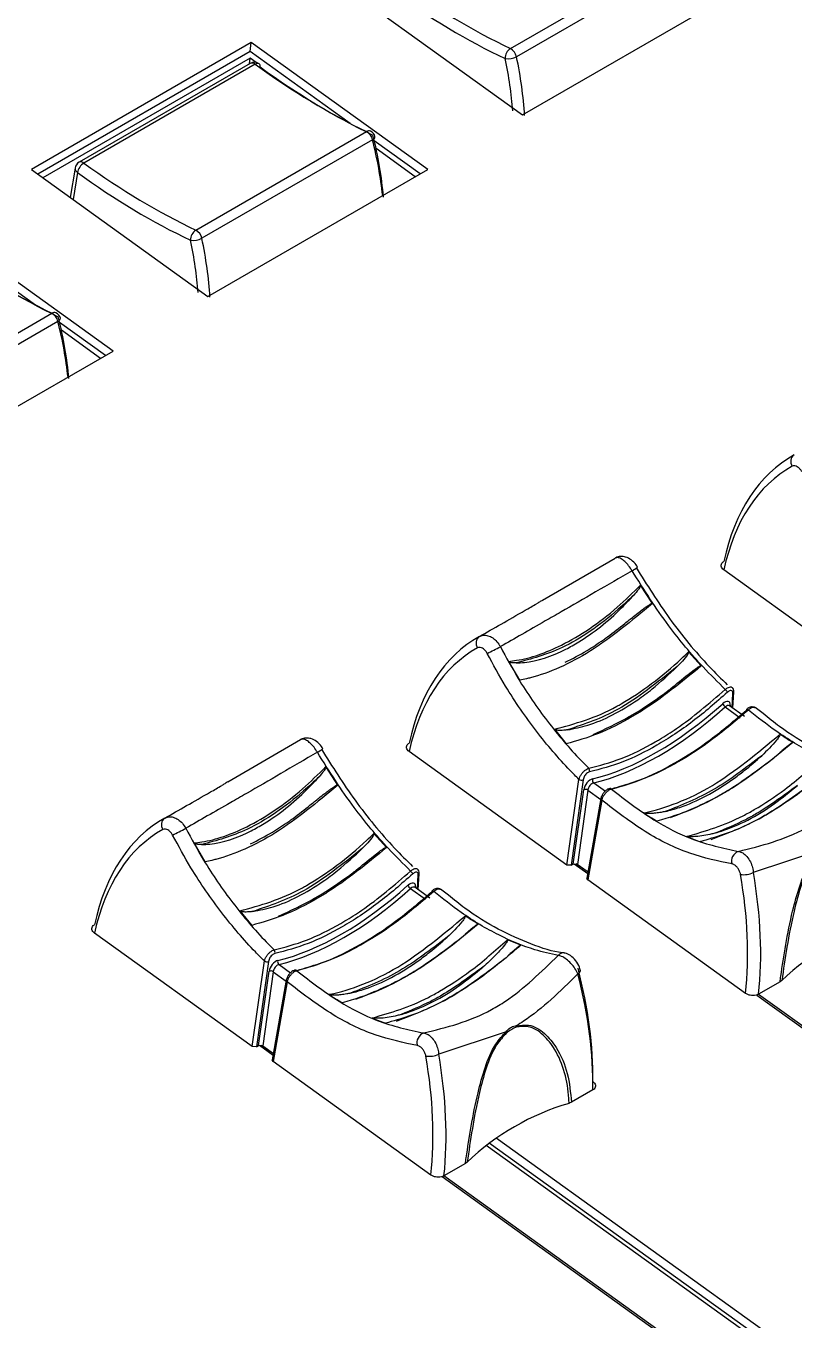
# Model space of a CAD drawing. Header units: inches. Extents: x 1.2 to 43.4, y 1.7 to 28.6.
# Drawn here: x 5.441 to 6.631, y 11.428 to 13.432 of the extents above; entities that cross this region are included whole.
import ezdxf

# ---------------------------------------------------------------- set-up
doc = ezdxf.new("R2010")
doc.units = ezdxf.units.IN
doc.header["$MEASUREMENT"] = 0

msp = doc.modelspace()

# ---------------------------------------------------------------- linework, layer by layer
for p, q in [((6.1915, 13.3973), (6.4557, 13.5499)), ((6.465, 13.5372), (6.2008, 13.3847)), ((5.9368, 13.4913), (6.2101, 13.2947)), ((6.2101, 13.2947), (6.5505, 13.4912)), ((5.79, 13.4066), (5.4497, 13.2101)), ((5.7884, 13.3926), (5.4598, 13.2028)), ((5.7884, 13.3926), (5.79, 13.4066)), ((5.9433, 13.2812), (5.7884, 13.3926)), ((6.0634, 13.21), (5.79, 13.4066)), ((5.7884, 13.3825), (5.4675, 13.1973)), ((5.7887, 13.3743), (5.5235, 13.2213)), ((5.7961, 13.373), (5.531, 13.2199)), ((5.7874, 13.3736), (5.7884, 13.3825)), ((5.7979, 13.3757), (5.7884, 13.3825)), ((5.7044, 13.1161), (5.9686, 13.2687)), ((5.9779, 13.256), (5.7137, 13.1035)), ((6.0517, 13.2033), (5.9805, 13.2544)), ((6.0439, 13.1988), (5.9833, 13.2423)), ((5.4497, 13.2101), (5.723, 13.0135)), ((5.5174, 13.2123), (5.51, 13.1667)), ((5.723, 13.0135), (6.0634, 13.21)), ((5.5209, 13.2054), (5.5142, 13.1637)), ((5.4562, 13), (5.3013, 13.1114)), ((5.5762, 12.9288), (5.3029, 13.1253)), ((5.2173, 12.8349), (5.4815, 12.9875)), ((5.4908, 12.9748), (5.2266, 12.8223)), ((5.5646, 12.9221), (5.4934, 12.9732)), ((5.5568, 12.9176), (5.4962, 12.9611)), ((5.2359, 12.7323), (5.5762, 12.9288)), ((6.2412, 12.543), (6.3537, 12.6084)), ((6.766, 12.4143), (6.5218, 12.59)), ((6.4112, 12.5378), (6.3929, 12.5666)), ((6.1882, 12.4484), (6.2056, 12.4191)), ((6.4867, 12.4413), (6.4672, 12.463)), ((6.5347, 12.3767), (6.5358, 12.3989)), ((6.5359, 12.3758), (6.5371, 12.4009)), ((6.5238, 12.3779), (6.547, 12.3612)), ((6.5304, 12.3797), (6.5303, 12.3798)), ((6.5535, 12.3631), (6.5304, 12.3798)), ((6.5317, 12.3807), (6.5316, 12.3789)), ((6.5826, 12.3675), (6.5704, 12.3771)), ((5.7541, 12.2618), (5.8666, 12.3272)), ((6.2594, 12.3432), (6.2779, 12.3208)), ((6.2789, 12.1331), (6.0347, 12.3088)), ((5.9241, 12.2566), (5.9058, 12.2854)), ((6.2789, 12.1331), (6.2975, 12.2657)), ((6.304, 12.2651), (6.2854, 12.1327)), ((6.2887, 12.1346), (6.3048, 12.2497)), ((6.3113, 12.2491), (6.2951, 12.1341)), ((6.3113, 12.2491), (6.3313, 12.2347)), ((6.3203, 12.2604), (6.3383, 12.2475)), ((6.3315, 12.236), (6.3099, 12.1125)), ((6.3328, 12.2335), (6.3112, 12.11)), ((5.7011, 12.1672), (5.7185, 12.1379)), ((5.9996, 12.1601), (5.9801, 12.1818)), ((6.4644, 12.1774), (6.4851, 12.1692)), ((6.6718, 12.1562), (6.5674, 12.1213)), ((6.2854, 12.1327), (6.2789, 12.1331)), ((6.2854, 12.1327), (6.2887, 12.1346)), ((6.2951, 12.1341), (6.2887, 12.1346)), ((6.2901, 12.1351), (6.3112, 12.1199)), ((6.3115, 12.1218), (6.2931, 12.1351)), ((6.2951, 12.1341), (6.3116, 12.1223)), ((6.0476, 12.0955), (6.0487, 12.1177)), ((6.0488, 12.0946), (6.05, 12.1197)), ((6.3112, 12.11), (6.3099, 12.1125)), ((6.5554, 11.9343), (6.3112, 12.11)), ((6.0367, 12.0967), (6.0599, 12.08)), ((6.0433, 12.0985), (6.0432, 12.0986)), ((6.0664, 12.0819), (6.0433, 12.0986)), ((6.0446, 12.0995), (6.0445, 12.0977)), ((6.0955, 12.0863), (6.0833, 12.0959)), ((5.7723, 12.062), (5.7908, 12.0396)), ((5.7918, 11.8519), (5.5476, 12.0276)), ((6.2074, 12.0089), (6.1869, 12.0173)), ((5.7918, 11.8519), (5.8104, 11.9845)), ((5.8169, 11.9839), (5.7983, 11.8515)), ((5.8015, 11.8534), (5.8177, 11.9685)), ((5.8241, 11.9679), (5.808, 11.8529)), ((5.8241, 11.9679), (5.8442, 11.9535)), ((5.8332, 11.9792), (5.8511, 11.9663)), ((6.2996, 11.9705), (6.2996, 11.9707)), ((5.8444, 11.9548), (5.8227, 11.8313)), ((5.8457, 11.9523), (5.824, 11.8288)), ((6.6087, 11.952), (6.5756, 11.9329)), ((6.6115, 11.9542), (6.6087, 11.952)), ((6.5728, 11.9318), (7.64, 11.1644)), ((7.6422, 11.1657), (6.5753, 11.9328)), ((5.9773, 11.8962), (5.998, 11.888)), ((6.1847, 11.875), (6.0803, 11.8401)), ((5.7983, 11.8515), (5.7918, 11.8519)), ((5.7983, 11.8515), (5.8015, 11.8534)), ((5.808, 11.8529), (5.8015, 11.8534)), ((5.803, 11.8539), (5.8241, 11.8387)), ((5.8244, 11.8406), (5.8059, 11.8538)), ((5.808, 11.8529), (5.8245, 11.8411)), ((5.824, 11.8288), (5.8227, 11.8313)), ((6.0683, 11.6531), (5.824, 11.8288)), ((6.3189, 11.7848), (6.2858, 11.7657)), ((6.2858, 11.7657), (6.2822, 11.7641)), ((7.2451, 10.9364), (6.1692, 11.7101)), ((7.228, 10.9265), (6.1538, 11.6989)), ((7.2335, 10.9297), (6.1587, 11.7026)), ((6.1216, 11.6708), (6.0885, 11.6517)), ((6.1244, 11.673), (6.1216, 11.6708)), ((6.0856, 11.6506), (7.1529, 10.8832)), ((7.1551, 10.8845), (6.0882, 11.6516))]:
    msp.add_line(p, q)
at = {"flags": 128}
for points in [[(5.9779, 13.256), (5.9795, 13.2571), (5.9807, 13.2582), (5.9814, 13.2593), (5.9817, 13.2604), (5.9817, 13.261)], [(5.4908, 12.9748), (5.4924, 12.9759), (5.4936, 12.977), (5.4943, 12.9781), (5.4946, 12.9792), (5.4945, 12.9798)], [(6.557, 12.374), (6.5571, 12.3741), (6.5575, 12.3742), (6.5579, 12.3741), (6.5585, 12.3739), (6.5591, 12.3736), (6.5597, 12.3731)], [(6.0699, 12.0928), (6.07, 12.0929), (6.0703, 12.093), (6.0708, 12.0929), (6.0713, 12.0927), (6.072, 12.0924), (6.0726, 12.0919)], [(6.2955, 11.9644), (6.2973, 11.9657), (6.2986, 11.967), (6.2994, 11.9683), (6.2997, 11.9696), (6.2996, 11.9705)]]:
    msp.add_lwpolyline(points, dxfattribs=at)
for centre, radius, start, end in [((6.2016, 13.3821), 0.0183, 123.5763, 181.2935), ((6.1819, 13.3805), 0.0193, 12.475, 60.301), ((5.795, 13.3634), 0.0127, 54.1186, 119.9973), ((5.7913, 13.3678), 0.00709, 47.3605, 111.9916), ((5.7998, 13.3686), 0.00566, 61.9449, 129.8686), ((5.799, 13.3699), 0.00505, 347.6435, 48.0312), ((6.1874, 13.4104), 0.029, 262.025, 297.586), ((5.9724, 13.2631), 0.0067, 67.7981, 124.0708), ((5.959, 13.2519), 0.0193, 12.475, 60.301), ((5.9694, 13.2579), 0.0127, 14.1861, 64.0927), ((5.5299, 13.2103), 0.0127, 119.9973, 170.7801), ((5.5249, 13.2118), 0.00754, 176.0561, 238.4483), ((5.5427, 13.2011), 0.0221, 121.8273, 168.8222), ((5.5262, 13.2147), 0.00709, 47.3605, 111.9916), ((5.7145, 13.1009), 0.0183, 123.5773, 181.2925), ((5.6948, 13.0993), 0.0193, 12.475, 60.301), ((5.7003, 13.1292), 0.029, 262.025, 297.586), ((5.4853, 12.9819), 0.0067, 67.7935, 124.0754), ((5.4719, 12.9706), 0.0193, 12.475, 60.301), ((5.4823, 12.9767), 0.0127, 14.1861, 64.0927), ((6.6385, 12.7578), 0.0131, 127.1654, 213.8875), ((6.36, 12.6268), 0.0428, 297.3183, 310.9876), ((6.1513, 12.4766), 0.0131, 127.1654, 213.8875), ((5.5569, 13.6452), 1.3272, 296.8105, 297.8), ((6.5174, 12.3966), 0.0106, 21.5835, 51.6566), ((6.5345, 12.4012), 0.00263, 298.5232, 353.125), ((6.5297, 12.3864), 0.0103, 199.6565, 235.2376), ((6.5332, 12.3781), 0.00301, 120.4897, 150.5666), ((6.5578, 12.3734), 0.00101, 142.1057, 203.2652), ((5.8728, 12.3456), 0.0428, 297.3177, 310.9882), ((6.3013, 12.2713), 0.00675, 236.3124, 293.6447), ((6.3083, 12.2791), 0.00575, 341.6445, 41.8169), ((6.3239, 12.2648), 0.0057, 162.5357, 231.182), ((6.3075, 12.2435), 0.00675, 56.3015, 113.6544), ((6.3456, 12.2484), 0.00314, 46.5172, 100.386), ((6.3342, 12.2358), 0.00267, 175.6916, 239.3085), ((5.6642, 12.1954), 0.0131, 127.1654, 213.8875), ((5.0696, 13.3642), 1.3275, 296.8106, 297.8), ((6.5494, 12.1393), 0.0157, 108.7592, 197.2776), ((6.0303, 12.1154), 0.0106, 21.5835, 51.6566), ((6.0474, 12.12), 0.00263, 298.5319, 353.1071), ((6.553, 12.1511), 0.033, 260.5491, 295.8397), ((6.0425, 12.1051), 0.0103, 199.6565, 235.2376), ((6.0461, 12.0969), 0.00301, 120.4897, 150.5666), ((6.0707, 12.0922), 0.00101, 142.1057, 203.2652), ((6.8786, 11.6738), 0.3872, 106.3816, 133.613), ((5.8142, 11.9901), 0.00675, 236.3028, 293.6498), ((5.8212, 11.9979), 0.00575, 341.6445, 41.8169), ((5.8367, 11.9836), 0.0057, 162.5357, 231.182), ((6.2733, 11.9869), 0.0101, 83.9818, 141.2663), ((5.8204, 11.9623), 0.00675, 56.2994, 113.6566), ((5.8585, 11.9672), 0.00314, 46.522, 100.3683), ((5.847, 11.9546), 0.00267, 175.6916, 239.3085), ((6.1772, 11.8831), 0.0231, 356.7528, 2.194), ((6.0623, 11.8581), 0.0157, 108.7593, 197.2774), ((6.1651, 11.8678), 0.0209, 14.702, 20.0184), ((6.0659, 11.8699), 0.033, 260.5469, 295.841), ((6.3914, 11.3926), 0.3872, 106.3816, 133.613)]:
    msp.add_arc(centre, radius, start, end)
for centre, major_axis, ratio, start_param, end_param in [((6.1436, 14.3994), (-0.5627, 1.0228), 0.594248, 2.242544, 2.452543), ((6.1347, 14.3945), (-0.5691, 1.0338), 0.594069, 2.242405, 2.452404), ((5.878, 14.246), (-0.6031, 0.9995), 0.560208, 2.219453, 2.429452), ((5.8869, 14.2515), (-0.6095, 1.0105), 0.560393, 2.219562, 2.429561), ((5.8468, 13.4532), (-0.2375, 0.4315), 0.594069, 4.053627, 4.238144), ((5.8557, 13.4581), (-0.2439, 0.4425), 0.593655, 4.034854, 4.237824), ((5.6403, 13.3337), (-0.2607, 0.4328), 0.560822, 4.019259, 4.215556), ((5.6493, 13.3392), (-0.2544, 0.4218), 0.560393, 3.990416, 4.215301), ((5.6565, 14.1182), (-0.5627, 1.0228), 0.594248, 2.242544, 2.452543), ((5.6476, 14.1133), (-0.5691, 1.0338), 0.594069, 2.242405, 2.452404), ((5.3909, 13.9648), (-0.6031, 0.9995), 0.560208, 2.219453, 2.429452), ((5.3998, 13.9702), (-0.6095, 1.0105), 0.560393, 2.219562, 2.429561), ((5.3597, 13.172), (-0.2375, 0.4315), 0.594069, 4.053627, 4.238144), ((5.3686, 13.1769), (-0.2439, 0.4425), 0.593655, 4.034854, 4.237824), ((5.1532, 13.0525), (-0.2607, 0.4328), 0.560822, 4.019259, 4.215556), ((5.1622, 13.058), (-0.2544, 0.4218), 0.560393, 3.990416, 4.215301), ((6.8625, 12.3358), (-0.2278, 0.4346), 0.609477, 0.015514, 0.635757), ((6.8524, 12.3306), (-0.2206, 0.4222), 0.610422, 0.01635, 0.636592), ((6.3753, 12.0546), (-0.2278, 0.4346), 0.609477, 0.015514, 0.635757), ((6.3653, 12.0494), (-0.2206, 0.4222), 0.610422, 0.01635, 0.636592), ((6.5219, 12.3745), (0.0079, 0.0113), 0.513883, 5.597097, 7.424621), ((6.4522, 12.6681), (0.2683, 0.3841), 0.513883, 3.664852, 4.283029), ((6.4554, 12.6658), (0.2709, 0.3878), 0.513775, 3.664923, 4.2831), ((6.5252, 12.3722), (0.00521, 0.00757), 0.519406, 6.272431, 7.420905), ((6.3145, 12.2547), (0.0079, 0.0113), 0.513883, 0.52326, 2.350784), ((6.3177, 12.2525), (0.00521, 0.00757), 0.519406, 0.519543, 2.347068), ((5.8882, 11.7734), (-0.2278, 0.4346), 0.609477, 0.015514, 0.635757), ((5.8782, 11.7681), (-0.2206, 0.4222), 0.610422, 0.01635, 0.636592), ((6.0348, 12.0933), (0.0079, 0.0113), 0.513883, 5.597097, 7.424621), ((6.1248, 12.2162), (-0.2821, 0.5398), 0.610422, 3.882904, 4.230235), ((6.1349, 12.2215), (-0.2893, 0.5523), 0.609678, 3.882247, 4.229577), ((5.965, 12.3869), (0.2683, 0.3841), 0.513883, 3.664852, 4.283029), ((5.9683, 12.3846), (0.2709, 0.3878), 0.513775, 3.664923, 4.2831), ((6.038, 12.091), (0.00521, 0.00757), 0.519406, 6.272431, 7.420905), ((5.8274, 11.9735), (0.0079, 0.0113), 0.513883, 0.52326, 2.350784), ((5.8306, 11.9713), (0.00521, 0.00757), 0.519406, 0.519543, 2.347068), ((5.8806, 12.0747), (-0.3312, 0.5282), 0.54393, 3.83737, 4.1847), ((5.8908, 12.0811), (-0.324, 0.5157), 0.54313, 3.836956, 4.184286), ((5.6377, 11.935), (-0.2821, 0.5398), 0.610422, 3.882904, 4.230235), ((5.6478, 11.9403), (-0.2893, 0.5523), 0.609678, 3.882247, 4.229577)]:
    msp.add_ellipse(centre, major_axis=major_axis, ratio=ratio, start_param=start_param, end_param=end_param)
for points, knots in [([(6.6426, 12.7419), (6.6418, 12.7432), (6.6402, 12.7459), (6.6369, 12.749), (6.6334, 12.7509), (6.6302, 12.7515), (6.6284, 12.7508), (6.6276, 12.7505)], [0, 0, 0, 0, 0.200876, 0.401617, 0.606568, 0.819277, 1, 1, 1, 1]), ([(6.3796, 12.5888), (6.3779, 12.5915), (6.3746, 12.5968), (6.3686, 12.6033), (6.3626, 12.6077), (6.3574, 12.6096), (6.3549, 12.6088), (6.3537, 12.6084)], [0, 0, 0, 0, 0.203816, 0.406008, 0.610545, 0.821318, 1, 1, 1, 1]), ([(6.3879, 12.5944), (6.3872, 12.5956), (6.3849, 12.5999), (6.3787, 12.6058), (6.3704, 12.6104), (6.3621, 12.6112), (6.3563, 12.6103), (6.3541, 12.6085), (6.3539, 12.6083)], [0, 0, 0, 0, 0.093418, 0.344977, 0.591035, 0.791068, 0.975801, 1, 1, 1, 1]), ([(6.3796, 12.5888), (6.3417, 12.5667), (6.2942, 12.539), (6.2263, 12.5), (6.1978, 12.4837), (6.1759, 12.4712)], [0, 0, 0, 0, 0.481829, 0.603062, 1, 1, 1, 1]), ([(6.524, 12.4049), (6.5125, 12.4164), (6.4821, 12.4465), (6.4315, 12.5069), (6.398, 12.5597), (6.3796, 12.5888)], [0, 0, 0, 0, 0.215853, 0.569407, 1, 1, 1, 1]), ([(6.3859, 12.5937), (6.4027, 12.567), (6.437, 12.5125), (6.4864, 12.4525), (6.5177, 12.4214), (6.5271, 12.4121)], [0, 0, 0, 0, 0.402745, 0.820825, 1, 1, 1, 1]), ([(6.5218, 12.59), (6.5208, 12.5909), (6.5187, 12.5926), (6.5175, 12.5958), (6.5178, 12.5989), (6.5194, 12.6014), (6.5212, 12.6026), (6.5219, 12.6031)], [0, 0, 0, 0, 0.21483, 0.429693, 0.644209, 0.858614, 1, 1, 1, 1]), ([(6.1882, 12.4484), (6.1924, 12.4489), (6.2182, 12.4519), (6.2743, 12.4714), (6.3414, 12.5161), (6.3809, 12.5548), (6.3929, 12.5666)], [0, 0, 0, 0, 0.066937, 0.41117, 0.821319, 1, 1, 1, 1]), ([(6.3929, 12.5666), (6.393, 12.5665), (6.393, 12.5663), (6.393, 12.5656), (6.3921, 12.5632), (6.3884, 12.5581), (6.3847, 12.5538), (6.3822, 12.5509)], [0, 0, 0, 0, 0.013155, 0.033549, 0.099387, 0.40797, 1, 1, 1, 1]), ([(6.3822, 12.5509), (6.3743, 12.5435), (6.3384, 12.5099), (6.2745, 12.4658), (6.2237, 12.4522), (6.2004, 12.446)], [0, 0, 0, 0, 0.132151, 0.602041, 1, 1, 1, 1]), ([(6.2004, 12.446), (6.2046, 12.4461), (6.2282, 12.4472), (6.2615, 12.4582), (6.3126, 12.4869), (6.349, 12.5155), (6.376, 12.5442), (6.3822, 12.5509)], [0, 0, 0, 0, 0.07649, 0.432336, 0.539721, 0.893345, 1, 1, 1, 1]), ([(6.1434, 12.487), (6.1656, 12.4996), (6.1924, 12.515), (6.2258, 12.5341), (6.2317, 12.5375)], [0, 0, 0, 0, 0.824173, 1, 1, 1, 1]), ([(6.4112, 12.5378), (6.379, 12.5111), (6.3143, 12.4576), (6.2491, 12.4298), (6.2147, 12.421), (6.2092, 12.4199), (6.2056, 12.4191)], [0, 0, 0, 0, 0.45231, 0.909806, 0.941019, 1, 1, 1, 1]), ([(6.2412, 12.543), (6.2404, 12.5426), (6.2384, 12.5414), (6.2348, 12.5394), (6.2323, 12.5379), (6.2317, 12.5375)], [0, 0, 0, 0, 0.350004, 0.834642, 1, 1, 1, 1]), ([(6.3353, 12.4817), (6.3375, 12.4833), (6.3485, 12.4914), (6.3639, 12.5035), (6.3804, 12.5167), (6.39, 12.5243), (6.3965, 12.5293), (6.401, 12.5326), (6.4041, 12.5348), (6.4062, 12.5361), (6.4077, 12.5369), (6.4087, 12.5375), (6.4094, 12.5378), (6.41, 12.538), (6.4105, 12.538), (6.4108, 12.538), (6.411, 12.5379), (6.4111, 12.5378), (6.4112, 12.5378), (6.4112, 12.5378)], [0, 0, 0, 0, 0.091008, 0.455538, 0.633541, 0.753182, 0.833288, 0.886894, 0.922834, 0.947016, 0.963374, 0.974519, 0.98219, 0.987544, 0.993251, 0.995589, 0.997954, 0.999545, 1, 1, 1, 1]), ([(6.1434, 12.487), (6.1452, 12.4878), (6.1492, 12.4894), (6.1565, 12.4887), (6.164, 12.4851), (6.1709, 12.4792), (6.1742, 12.4739), (6.1759, 12.4712)], [0, 0, 0, 0, 0.178682, 0.389455, 0.593993, 0.796184, 1, 1, 1, 1]), ([(6.1555, 12.4607), (6.1547, 12.462), (6.1531, 12.4647), (6.1498, 12.4678), (6.1463, 12.4697), (6.143, 12.4703), (6.1413, 12.4696), (6.1405, 12.4693)], [0, 0, 0, 0, 0.200876, 0.401617, 0.606567, 0.819277, 1, 1, 1, 1]), ([(6.1759, 12.4712), (6.1849, 12.4546), (6.2067, 12.4143), (6.2482, 12.3542), (6.2863, 12.3094), (6.3086, 12.287), (6.3126, 12.2829)], [0, 0, 0, 0, 0.23639, 0.574702, 0.922827, 1, 1, 1, 1]), ([(6.2763, 12.4471), (6.2875, 12.4528), (6.3069, 12.4626), (6.3268, 12.476), (6.3353, 12.4817)], [0, 0, 0, 0, 0.575004, 1, 1, 1, 1]), ([(6.2975, 12.2657), (6.2929, 12.2703), (6.27, 12.2932), (6.2304, 12.3398), (6.1876, 12.4015), (6.1647, 12.4436), (6.1555, 12.4607)], [0, 0, 0, 0, 0.085075, 0.420489, 0.765632, 1, 1, 1, 1]), ([(6.2004, 12.446), (6.1986, 12.446), (6.1948, 12.4462), (6.1909, 12.4465), (6.1887, 12.4479), (6.1884, 12.4481), (6.1882, 12.4483), (6.1882, 12.4484)], [0, 0, 0, 0, 0.465901, 0.933707, 0.960491, 0.987521, 1, 1, 1, 1]), ([(6.2594, 12.3432), (6.2913, 12.3519), (6.3252, 12.3612), (6.3918, 12.3992), (6.4298, 12.4274), (6.4635, 12.4595), (6.4672, 12.463)], [0, 0, 0, 0, 0.473156, 0.503815, 0.946372, 1, 1, 1, 1]), ([(6.4672, 12.463), (6.4672, 12.463), (6.4673, 12.4628), (6.4673, 12.4624), (6.467, 12.461), (6.464, 12.4561), (6.458, 12.4489), (6.4523, 12.4431), (6.4496, 12.4404)], [0, 0, 0, 0, 0.0071184, 0.017078, 0.0444017, 0.1560224, 0.5991094, 1, 1, 1, 1]), ([(6.4867, 12.4413), (6.4558, 12.416), (6.42, 12.3867), (6.3664, 12.3548), (6.3263, 12.3344), (6.2938, 12.3253), (6.2779, 12.3208)], [0, 0, 0, 0, 0.428706, 0.496172, 0.752972, 1, 1, 1, 1]), ([(6.4496, 12.4404), (6.4189, 12.4158), (6.3613, 12.3697), (6.3057, 12.3511), (6.2798, 12.3424)], [0, 0, 0, 0, 0.533598, 1, 1, 1, 1]), ([(6.2798, 12.3424), (6.2902, 12.3444), (6.3245, 12.3512), (6.37, 12.3751), (6.4166, 12.4095), (6.4367, 12.4283), (6.4496, 12.4404)], [0, 0, 0, 0, 0.194223, 0.641953, 0.77129, 1, 1, 1, 1]), ([(6.433, 12.401), (6.4352, 12.4028), (6.4462, 12.4116), (6.4603, 12.4233), (6.4738, 12.4339), (6.4788, 12.4375), (6.4812, 12.4391), (6.4828, 12.4401), (6.484, 12.4407), (6.4848, 12.4411), (6.4855, 12.4414), (6.4859, 12.4415), (6.4863, 12.4415), (6.4866, 12.4414), (6.4867, 12.4413), (6.4867, 12.4413)], [0, 0, 0, 0, 0.129538, 0.648395, 0.820162, 0.877625, 0.916416, 0.942712, 0.960627, 0.972938, 0.981484, 0.990424, 0.994075, 0.997774, 1, 1, 1, 1]), ([(6.3126, 12.2829), (6.3292, 12.2872), (6.3623, 12.2958), (6.4, 12.3146), (6.4287, 12.3314), (6.4651, 12.3543), (6.4988, 12.3833), (6.524, 12.4049)], [0, 0, 0, 0, 0.24841, 0.496821, 0.527006, 0.647843, 1, 1, 1, 1]), ([(6.524, 12.4049), (6.5251, 12.4058), (6.5274, 12.4076), (6.5306, 12.4089), (6.5331, 12.4091), (6.5341, 12.4083), (6.5345, 12.4079)], [0, 0, 0, 0, 0.267155, 0.534211, 0.800943, 1, 1, 1, 1]), ([(6.5345, 12.4079), (6.5347, 12.4078), (6.535, 12.4077), (6.5351, 12.4074), (6.5351, 12.4073)], [0, 0, 0, 0, 0.725078, 1, 1, 1, 1]), ([(6.5371, 12.4009), (6.5371, 12.4011), (6.5374, 12.4026), (6.5366, 12.405), (6.5356, 12.4074), (6.5346, 12.408), (6.5346, 12.408)], [0, 0, 0, 0, 0.0654628, 0.570659, 0.9891449, 1, 1, 1, 1]), ([(6.5273, 12.4005), (6.5095, 12.3849), (6.4734, 12.3533), (6.4185, 12.3175), (6.3643, 12.2904), (6.3308, 12.2817), (6.3138, 12.2773)], [0, 0, 0, 0, 0.247957, 0.503298, 0.748099, 1, 1, 1, 1]), ([(6.3194, 12.3352), (6.3379, 12.3436), (6.3611, 12.3541), (6.3993, 12.377), (6.4186, 12.3908), (6.433, 12.401)], [0, 0, 0, 0, 0.499888, 0.626785, 1, 1, 1, 1]), ([(6.5358, 12.3989), (6.5358, 12.3994), (6.5358, 12.4007), (6.5351, 12.4022), (6.5337, 12.4032), (6.5318, 12.4032), (6.5296, 12.4024), (6.528, 12.4011), (6.5273, 12.4005)], [0, 0, 0, 0, 0.108563, 0.29219, 0.471513, 0.647889, 0.823948, 1, 1, 1, 1]), ([(6.3428, 12.2494), (6.3591, 12.2539), (6.3922, 12.263), (6.4458, 12.2899), (6.5015, 12.3257), (6.5382, 12.3571), (6.5569, 12.373)], [0, 0, 0, 0, 0.243756, 0.494258, 0.743515, 1, 1, 1, 1]), ([(6.5597, 12.3731), (6.5415, 12.3576), (6.5051, 12.3265), (6.466, 12.3012), (6.4371, 12.2849), (6.4018, 12.2665), (6.3707, 12.2574), (6.3478, 12.2507)], [0, 0, 0, 0, 0.252922, 0.505843, 0.535964, 0.656537, 1, 1, 1, 1]), ([(6.5703, 12.3762), (6.5702, 12.3763), (6.5695, 12.3772), (6.5672, 12.3779), (6.5642, 12.378), (6.5608, 12.3768), (6.5583, 12.3754), (6.5571, 12.3741), (6.557, 12.374)], [0, 0, 0, 0, 0.02073, 0.241941, 0.444683, 0.678766, 0.982522, 1, 1, 1, 1]), ([(6.57, 12.3765), (6.5693, 12.3768), (6.5679, 12.3774), (6.5648, 12.3766), (6.562, 12.375), (6.5603, 12.3735), (6.5597, 12.3731)], [0, 0, 0, 0, 0.272879, 0.566363, 0.859061, 1, 1, 1, 1]), ([(6.7525, 12.2743), (6.7405, 12.2769), (6.7108, 12.2833), (6.6601, 12.3046), (6.6072, 12.3356), (6.5738, 12.362), (6.5597, 12.3731)], [0, 0, 0, 0, 0.196948, 0.486122, 0.783685, 1, 1, 1, 1]), ([(6.7615, 12.2783), (6.7606, 12.2784), (6.7448, 12.2795), (6.7105, 12.291), (6.6599, 12.3138), (6.6166, 12.3397), (6.591, 12.3606), (6.5826, 12.3675)], [0, 0, 0, 0, 0.016399, 0.30019, 0.579936, 0.861127, 1, 1, 1, 1]), ([(5.8925, 12.3076), (5.8908, 12.3103), (5.8875, 12.3156), (5.8815, 12.3221), (5.8755, 12.3265), (5.8703, 12.3284), (5.8678, 12.3276), (5.8666, 12.3272)], [0, 0, 0, 0, 0.203816, 0.406008, 0.610545, 0.821318, 1, 1, 1, 1]), ([(5.9007, 12.3132), (5.9001, 12.3144), (5.8977, 12.3187), (5.8916, 12.3246), (5.8833, 12.3292), (5.875, 12.33), (5.8692, 12.3291), (5.867, 12.3273), (5.8668, 12.3271)], [0, 0, 0, 0, 0.093418, 0.344976, 0.591031, 0.791069, 0.975801, 1, 1, 1, 1]), ([(6.2798, 12.3424), (6.2779, 12.3421), (6.2744, 12.3417), (6.2699, 12.3415), (6.2666, 12.3415), (6.2644, 12.3417), (6.2628, 12.3419), (6.2617, 12.3421), (6.261, 12.3423), (6.2604, 12.3425), (6.26, 12.3427), (6.2596, 12.3429), (6.2595, 12.3431), (6.2594, 12.3431), (6.2594, 12.3432)], [0, 0, 0, 0, 0.2985044, 0.5281927, 0.6830243, 0.7873203, 0.8575975, 0.9050391, 0.9371796, 0.9591231, 0.9814322, 0.9902008, 0.9968866, 1, 1, 1, 1]), ([(6.3976, 12.2138), (6.3981, 12.2139), (6.4149, 12.2173), (6.4499, 12.2281), (6.5207, 12.2622), (6.5738, 12.3065), (6.6087, 12.3357)], [0, 0, 0, 0, 0.007573, 0.255601, 0.510613, 1, 1, 1, 1]), ([(6.6087, 12.3357), (6.6087, 12.3356), (6.6088, 12.3356), (6.6089, 12.3353), (6.6088, 12.3344), (6.6072, 12.3313), (6.5985, 12.3196), (6.5885, 12.3101), (6.5805, 12.3024)], [0, 0, 0, 0, 0.004436, 0.01017, 0.021003, 0.068063, 0.254003, 1, 1, 1, 1]), ([(6.6287, 12.3227), (6.6282, 12.3229), (6.6222, 12.3266), (6.6155, 12.331), (6.6093, 12.3352), (6.6087, 12.3357)], [0, 0, 0, 0, 0.066272, 0.901769, 1, 1, 1, 1]), ([(5.8925, 12.3076), (5.8546, 12.2855), (5.8071, 12.2578), (5.7392, 12.2188), (5.7107, 12.2025), (5.6888, 12.19)], [0, 0, 0, 0, 0.481827, 0.603062, 1, 1, 1, 1]), ([(6.0369, 12.1237), (6.0254, 12.1352), (5.995, 12.1653), (5.9444, 12.2256), (5.9109, 12.2785), (5.8925, 12.3076)], [0, 0, 0, 0, 0.215853, 0.569407, 1, 1, 1, 1]), ([(5.8988, 12.3124), (5.9156, 12.2857), (5.9499, 12.2313), (5.9993, 12.1713), (6.0306, 12.1402), (6.04, 12.1309)], [0, 0, 0, 0, 0.402745, 0.820825, 1, 1, 1, 1]), ([(6.0347, 12.3088), (6.0336, 12.3097), (6.0316, 12.3114), (6.0303, 12.3146), (6.0306, 12.3177), (6.0323, 12.3202), (6.034, 12.3214), (6.0347, 12.3219)], [0, 0, 0, 0, 0.214825, 0.429683, 0.644194, 0.858593, 1, 1, 1, 1]), ([(6.6287, 12.3227), (6.5981, 12.2977), (6.5614, 12.2678), (6.51, 12.2372), (6.4689, 12.2159), (6.4366, 12.2065), (6.4182, 12.2011)], [0, 0, 0, 0, 0.4203185, 0.5050783, 0.7177218, 1, 1, 1, 1]), ([(6.6084, 12.3073), (6.6097, 12.3085), (6.6126, 12.3111), (6.6167, 12.3146), (6.6204, 12.3176), (6.6229, 12.3195), (6.6246, 12.3208), (6.6259, 12.3216), (6.6268, 12.3221), (6.6275, 12.3225), (6.628, 12.3227), (6.6284, 12.3227), (6.6286, 12.3227), (6.6286, 12.3227), (6.6287, 12.3227)], [0, 0, 0, 0, 0.206351, 0.462946, 0.636167, 0.753251, 0.83257, 0.886511, 0.923417, 0.948911, 0.975526, 0.98614, 0.99494, 1, 1, 1, 1]), ([(5.7011, 12.1672), (5.7053, 12.1677), (5.7311, 12.1707), (5.7872, 12.1902), (5.8543, 12.2349), (5.8938, 12.2736), (5.9058, 12.2854)], [0, 0, 0, 0, 0.066937, 0.41117, 0.821319, 1, 1, 1, 1]), ([(5.9058, 12.2854), (5.9059, 12.2853), (5.9059, 12.2851), (5.9059, 12.2844), (5.905, 12.282), (5.9013, 12.2769), (5.8976, 12.2726), (5.8951, 12.2697)], [0, 0, 0, 0, 0.013155, 0.03355, 0.099389, 0.40798, 1, 1, 1, 1]), ([(6.5805, 12.3024), (6.5559, 12.2836), (6.5055, 12.2451), (6.4563, 12.2258), (6.431, 12.2159)], [0, 0, 0, 0, 0.487975, 1, 1, 1, 1]), ([(6.431, 12.2159), (6.4385, 12.2179), (6.4719, 12.2268), (6.5142, 12.2497), (6.5568, 12.2815), (6.5715, 12.2945), (6.5805, 12.3024)], [0, 0, 0, 0, 0.1567226, 0.702166, 0.8180983, 1, 1, 1, 1]), ([(6.4394, 12.2066), (6.4645, 12.2167), (6.4955, 12.2291), (6.5494, 12.2615), (6.5771, 12.2824), (6.5986, 12.2987)], [0, 0, 0, 0, 0.491015, 0.605204, 1, 1, 1, 1]), ([(6.4644, 12.1774), (6.4931, 12.1857), (6.5273, 12.1956), (6.5789, 12.2243), (6.6202, 12.2511), (6.6549, 12.2816), (6.674, 12.2985)], [0, 0, 0, 0, 0.422732, 0.503535, 0.726272, 1, 1, 1, 1]), ([(6.6945, 12.2901), (6.6771, 12.2753), (6.6422, 12.2456), (6.6048, 12.2211), (6.5768, 12.2049), (6.5404, 12.1854), (6.5088, 12.1761), (6.4851, 12.1692)], [0, 0, 0, 0, 0.242688, 0.485374, 0.515757, 0.637392, 1, 1, 1, 1]), ([(5.8951, 12.2697), (5.8872, 12.2623), (5.8512, 12.2287), (5.7874, 12.1846), (5.7366, 12.171), (5.7133, 12.1647)], [0, 0, 0, 0, 0.132153, 0.602041, 1, 1, 1, 1]), ([(5.7133, 12.1647), (5.7175, 12.1649), (5.7411, 12.166), (5.7744, 12.177), (5.8255, 12.2057), (5.8619, 12.2343), (5.8889, 12.263), (5.8951, 12.2697)], [0, 0, 0, 0, 0.07649, 0.432335, 0.53972, 0.893344, 1, 1, 1, 1]), ([(6.2975, 12.2657), (6.2979, 12.267), (6.2987, 12.2696), (6.3012, 12.2739), (6.3044, 12.2777), (6.3079, 12.2808), (6.3107, 12.2824), (6.3122, 12.2828), (6.3126, 12.2829)], [0, 0, 0, 0, 0.186977, 0.374494, 0.560671, 0.74314, 0.921854, 1, 1, 1, 1]), ([(6.3138, 12.2773), (6.3135, 12.2772), (6.3125, 12.2769), (6.3105, 12.2758), (6.3082, 12.2737), (6.3062, 12.271), (6.3046, 12.2679), (6.3042, 12.266), (6.304, 12.2651)], [0, 0, 0, 0, 0.077737, 0.255456, 0.437195, 0.62338, 0.811735, 1, 1, 1, 1]), ([(6.5021, 12.1726), (6.5301, 12.1832), (6.5841, 12.2037), (6.6421, 12.2482), (6.67, 12.2696)], [0, 0, 0, 0, 0.517847, 1, 1, 1, 1]), ([(6.5444, 12.1542), (6.5797, 12.163), (6.6226, 12.1738), (6.6929, 12.2165), (6.726, 12.2486), (6.7525, 12.2743)], [0, 0, 0, 0, 0.482262, 0.585618, 1, 1, 1, 1]), ([(5.6563, 12.2058), (5.6784, 12.2184), (5.7053, 12.2337), (5.7387, 12.2529), (5.7446, 12.2563)], [0, 0, 0, 0, 0.824173, 1, 1, 1, 1]), ([(5.9241, 12.2566), (5.8919, 12.2299), (5.8272, 12.1764), (5.7619, 12.1486), (5.7276, 12.1398), (5.7221, 12.1387), (5.7185, 12.1379)], [0, 0, 0, 0, 0.45231, 0.909806, 0.941019, 1, 1, 1, 1]), ([(5.7541, 12.2618), (5.7533, 12.2614), (5.7513, 12.2602), (5.7477, 12.2582), (5.7452, 12.2567), (5.7446, 12.2563)], [0, 0, 0, 0, 0.350004, 0.834642, 1, 1, 1, 1]), ([(5.8482, 12.2005), (5.8504, 12.2021), (5.8614, 12.2102), (5.8768, 12.2223), (5.8933, 12.2355), (5.9028, 12.2431), (5.9094, 12.2481), (5.9139, 12.2514), (5.9169, 12.2535), (5.9191, 12.2549), (5.9205, 12.2557), (5.9216, 12.2563), (5.9223, 12.2566), (5.9229, 12.2567), (5.9234, 12.2568), (5.9237, 12.2568), (5.9239, 12.2567), (5.924, 12.2566), (5.9241, 12.2566), (5.9241, 12.2566)], [0, 0, 0, 0, 0.0910079, 0.4555427, 0.633541, 0.7531822, 0.8332882, 0.8868939, 0.9228342, 0.9470158, 0.9633735, 0.9745187, 0.9821898, 0.9875437, 0.9932506, 0.9955892, 0.9979545, 0.9995448, 1, 1, 1, 1]), ([(6.3451, 12.2513), (6.3446, 12.2513), (6.3429, 12.2511), (6.3398, 12.2492), (6.3361, 12.2458), (6.3331, 12.2411), (6.3316, 12.2377), (6.3315, 12.2361), (6.3315, 12.236)], [0, 0, 0, 0, 0.0740401, 0.2704559, 0.5112277, 0.7466719, 0.985226, 1, 1, 1, 1]), ([(6.3478, 12.2507), (6.3467, 12.2504), (6.3446, 12.2496), (6.341, 12.247), (6.3377, 12.2435), (6.335, 12.2395), (6.3334, 12.236), (6.3329, 12.2341), (6.3328, 12.2335)], [0, 0, 0, 0, 0.1814901, 0.3629629, 0.5444262, 0.7262111, 0.9085001, 1, 1, 1, 1]), ([(6.3478, 12.2507), (6.3695, 12.2339), (6.4104, 12.2024), (6.4774, 12.1686), (6.5204, 12.1593), (6.5444, 12.1542)], [0, 0, 0, 0, 0.33474, 0.629276, 1, 1, 1, 1]), ([(6.5094, 12.1829), (6.5123, 12.1838), (6.5413, 12.1926), (6.5848, 12.2147), (6.6238, 12.2464), (6.6356, 12.2561)], [0, 0, 0, 0, 0.073059, 0.718365, 1, 1, 1, 1]), ([(6.6356, 12.2561), (6.6146, 12.2406), (6.5877, 12.2209), (6.5453, 12.1976), (6.5245, 12.1891), (6.5094, 12.1829)], [0, 0, 0, 0, 0.497033, 0.634013, 1, 1, 1, 1]), ([(6.5344, 12.1347), (6.5128, 12.1392), (6.4687, 12.1483), (6.3998, 12.1819), (6.355, 12.2164), (6.3328, 12.2335)], [0, 0, 0, 0, 0.327408, 0.667083, 1, 1, 1, 1]), ([(5.6563, 12.2058), (5.6581, 12.2066), (5.6621, 12.2082), (5.6693, 12.2075), (5.6769, 12.2039), (5.6838, 12.198), (5.6871, 12.1927), (5.6888, 12.19)], [0, 0, 0, 0, 0.178682, 0.389455, 0.593992, 0.796184, 1, 1, 1, 1]), ([(6.431, 12.2159), (6.429, 12.2155), (6.4242, 12.2144), (6.4175, 12.2135), (6.4115, 12.2129), (6.4073, 12.2128), (6.4044, 12.2128), (6.4024, 12.2129), (6.4009, 12.213), (6.3999, 12.2131), (6.3991, 12.2133), (6.3985, 12.2134), (6.3981, 12.2135), (6.3978, 12.2136), (6.3976, 12.2137), (6.3976, 12.2138), (6.3976, 12.2138)], [0, 0, 0, 0, 0.190857, 0.453324, 0.630186, 0.749422, 0.829911, 0.884362, 0.921323, 0.946536, 0.963871, 0.980084, 0.988485, 0.994462, 0.998622, 1, 1, 1, 1]), ([(6.3976, 12.2138), (6.3981, 12.2134), (6.4044, 12.2093), (6.4113, 12.2051), (6.4176, 12.2014), (6.4182, 12.2011)], [0, 0, 0, 0, 0.082514, 0.920632, 1, 1, 1, 1]), ([(5.6684, 12.1795), (5.6676, 12.1808), (5.666, 12.1835), (5.6627, 12.1866), (5.6592, 12.1885), (5.6559, 12.1891), (5.6542, 12.1884), (5.6534, 12.1881)], [0, 0, 0, 0, 0.200877, 0.401617, 0.606567, 0.819277, 1, 1, 1, 1]), ([(5.6888, 12.19), (5.6977, 12.1734), (5.7196, 12.1331), (5.7611, 12.073), (5.7991, 12.0282), (5.8215, 12.0058), (5.8255, 12.0017)], [0, 0, 0, 0, 0.23639, 0.574702, 0.922827, 1, 1, 1, 1]), ([(5.7892, 12.1659), (5.8004, 12.1716), (5.8198, 12.1814), (5.8397, 12.1948), (5.8482, 12.2005)], [0, 0, 0, 0, 0.575004, 1, 1, 1, 1]), ([(5.8104, 11.9845), (5.8058, 11.9891), (5.7829, 12.012), (5.7433, 12.0586), (5.7005, 12.1203), (5.6776, 12.1624), (5.6684, 12.1795)], [0, 0, 0, 0, 0.0850748, 0.4204891, 0.7656322, 1, 1, 1, 1]), ([(5.7133, 12.1647), (5.7114, 12.1648), (5.7077, 12.165), (5.7038, 12.1653), (5.7016, 12.1667), (5.7013, 12.1669), (5.7011, 12.1671), (5.7011, 12.1672)], [0, 0, 0, 0, 0.465901, 0.933707, 0.960491, 0.987521, 1, 1, 1, 1]), ([(5.7723, 12.062), (5.8041, 12.0707), (5.8381, 12.08), (5.9047, 12.118), (5.9427, 12.1462), (5.9764, 12.1783), (5.9801, 12.1818)], [0, 0, 0, 0, 0.473154, 0.503813, 0.94637, 1, 1, 1, 1]), ([(5.9801, 12.1818), (5.9801, 12.1817), (5.9802, 12.1816), (5.9802, 12.1812), (5.9799, 12.1798), (5.9769, 12.1749), (5.9709, 12.1677), (5.9652, 12.1619), (5.9625, 12.1591)], [0, 0, 0, 0, 0.007121, 0.017073, 0.044408, 0.156028, 0.599112, 1, 1, 1, 1]), ([(6.5094, 12.1829), (6.5073, 12.1823), (6.497, 12.1795), (6.4855, 12.1775), (6.4745, 12.1769), (6.4715, 12.1769), (6.4694, 12.1769), (6.468, 12.177), (6.4669, 12.177), (6.4662, 12.1771), (6.4656, 12.1772), (6.4651, 12.1773), (6.4648, 12.1773), (6.4645, 12.1774), (6.4645, 12.1774), (6.4644, 12.1774)], [0, 0, 0, 0, 0.143512, 0.718434, 0.808886, 0.869841, 0.911031, 0.938982, 0.958067, 0.971191, 0.980338, 0.990103, 0.994047, 0.998029, 1, 1, 1, 1]), ([(6.4851, 12.1692), (6.4851, 12.1692), (6.485, 12.1692), (6.4849, 12.1693), (6.4851, 12.1696), (6.486, 12.1698), (6.487, 12.1699), (6.4875, 12.17)], [0, 0, 0, 0, 0.030356, 0.072774, 0.186542, 0.640512, 1, 1, 1, 1]), ([(5.9996, 12.1601), (5.9687, 12.1348), (5.9329, 12.1055), (5.8793, 12.0736), (5.8392, 12.0532), (5.8067, 12.0441), (5.7908, 12.0396)], [0, 0, 0, 0, 0.4287056, 0.4961723, 0.7529699, 1, 1, 1, 1]), ([(5.9625, 12.1591), (5.9318, 12.1346), (5.8742, 12.0885), (5.8186, 12.0699), (5.7927, 12.0612)], [0, 0, 0, 0, 0.533598, 1, 1, 1, 1]), ([(5.7927, 12.0612), (5.8031, 12.0632), (5.8373, 12.07), (5.8829, 12.0939), (5.9295, 12.1283), (5.9496, 12.1471), (5.9625, 12.1591)], [0, 0, 0, 0, 0.194223, 0.641953, 0.77129, 1, 1, 1, 1]), ([(5.9459, 12.1198), (5.9481, 12.1216), (5.9591, 12.1304), (5.9732, 12.1421), (5.9867, 12.1527), (5.9917, 12.1563), (5.994, 12.1579), (5.9957, 12.1589), (5.9969, 12.1595), (5.9977, 12.1599), (5.9983, 12.1601), (5.9988, 12.1603), (5.9992, 12.1603), (5.9994, 12.1602), (5.9996, 12.1601), (5.9996, 12.1601)], [0, 0, 0, 0, 0.129538, 0.648395, 0.820162, 0.877625, 0.916416, 0.942712, 0.960627, 0.972938, 0.981484, 0.990424, 0.994075, 0.997774, 1, 1, 1, 1]), ([(6.5444, 12.1542), (6.5461, 12.1538), (6.55, 12.1528), (6.5562, 12.1482), (6.5619, 12.1406), (6.5658, 12.1317), (6.5671, 12.125), (6.5674, 12.1218), (6.5674, 12.1213)], [0, 0, 0, 0, 0.155393, 0.361995, 0.574126, 0.787346, 0.968025, 1, 1, 1, 1]), ([(6.6087, 11.952), (6.6091, 11.955), (6.6142, 11.9887), (6.6217, 12.0393), (6.6384, 12.1003), (6.6522, 12.135), (6.6663, 12.1501), (6.6718, 12.1562)], [0, 0, 0, 0, 0.047044, 0.53055, 0.70693, 0.883364, 1, 1, 1, 1]), ([(6.6724, 12.1543), (6.667, 12.1484), (6.6535, 12.1336), (6.6402, 12.0996), (6.6283, 12.0554), (6.619, 12.0051), (6.614, 11.9712), (6.6115, 11.9542)], [0, 0, 0, 0, 0.114745, 0.290046, 0.466605, 0.73294, 1, 1, 1, 1]), ([(6.0369, 12.1237), (6.038, 12.1246), (6.0403, 12.1264), (6.0435, 12.1277), (6.046, 12.1279), (6.047, 12.1271), (6.0474, 12.1267)], [0, 0, 0, 0, 0.267155, 0.534211, 0.800943, 1, 1, 1, 1]), ([(6.0474, 12.1267), (6.0476, 12.1266), (6.0479, 12.1265), (6.048, 12.1262), (6.048, 12.1261)], [0, 0, 0, 0, 0.725078, 1, 1, 1, 1]), ([(6.0499, 12.1197), (6.05, 12.1199), (6.0503, 12.1214), (6.0495, 12.1238), (6.0485, 12.1262), (6.0475, 12.1268), (6.0475, 12.1268)], [0, 0, 0, 0, 0.0654628, 0.570659, 0.9891449, 1, 1, 1, 1]), ([(6.5476, 12.1185), (6.5472, 12.1201), (6.5464, 12.1233), (6.5438, 12.128), (6.5406, 12.1317), (6.5373, 12.134), (6.5353, 12.1345), (6.5344, 12.1347)], [0, 0, 0, 0, 0.214995, 0.430074, 0.642164, 0.846816, 1, 1, 1, 1]), ([(5.8255, 12.0017), (5.8421, 12.006), (5.8752, 12.0146), (5.9129, 12.0334), (5.9416, 12.0502), (5.9779, 12.0731), (6.0117, 12.1021), (6.0369, 12.1237)], [0, 0, 0, 0, 0.24841, 0.496821, 0.527006, 0.647843, 1, 1, 1, 1]), ([(6.0402, 12.1193), (6.0224, 12.1037), (5.9862, 12.0721), (5.9314, 12.0363), (5.8772, 12.0092), (5.8437, 12.0005), (5.8267, 11.9961)], [0, 0, 0, 0, 0.247955, 0.503298, 0.748099, 1, 1, 1, 1]), ([(5.8323, 12.054), (5.8508, 12.0624), (5.8739, 12.0729), (5.9122, 12.0958), (5.9315, 12.1096), (5.9459, 12.1198)], [0, 0, 0, 0, 0.499888, 0.626785, 1, 1, 1, 1]), ([(6.0487, 12.1177), (6.0487, 12.1182), (6.0486, 12.1195), (6.048, 12.121), (6.0466, 12.122), (6.0447, 12.122), (6.0424, 12.1212), (6.0409, 12.1199), (6.0402, 12.1193)], [0, 0, 0, 0, 0.108563, 0.29219, 0.471513, 0.647889, 0.823948, 1, 1, 1, 1]), ([(5.8557, 11.9682), (5.872, 11.9727), (5.9051, 11.9818), (5.9587, 12.0087), (6.0143, 12.0445), (6.0511, 12.0759), (6.0698, 12.0918)], [0, 0, 0, 0, 0.243756, 0.494258, 0.743515, 1, 1, 1, 1]), ([(6.0726, 12.0919), (6.0544, 12.0764), (6.018, 12.0453), (5.9789, 12.02), (5.9499, 12.0037), (5.9147, 11.9853), (5.8836, 11.9762), (5.8607, 11.9695)], [0, 0, 0, 0, 0.252922, 0.505843, 0.535964, 0.656537, 1, 1, 1, 1]), ([(6.0831, 12.095), (6.0831, 12.0951), (6.0823, 12.096), (6.0801, 12.0967), (6.077, 12.0968), (6.0737, 12.0956), (6.0712, 12.0942), (6.07, 12.0929), (6.0699, 12.0928)], [0, 0, 0, 0, 0.02073, 0.241923, 0.444699, 0.678787, 0.98255, 1, 1, 1, 1]), ([(6.0828, 12.0953), (6.0822, 12.0956), (6.0808, 12.0962), (6.0777, 12.0954), (6.0749, 12.0938), (6.0732, 12.0923), (6.0726, 12.0919)], [0, 0, 0, 0, 0.272879, 0.566363, 0.859061, 1, 1, 1, 1]), ([(6.2654, 11.9931), (6.2534, 11.9957), (6.2237, 12.0021), (6.173, 12.0234), (6.1201, 12.0544), (6.0867, 12.0808), (6.0726, 12.0919)], [0, 0, 0, 0, 0.196948, 0.486122, 0.783685, 1, 1, 1, 1]), ([(6.2744, 11.9971), (6.2735, 11.9972), (6.2577, 11.9983), (6.2234, 12.0098), (6.1728, 12.0326), (6.1295, 12.0585), (6.1039, 12.0794), (6.0955, 12.0863)], [0, 0, 0, 0, 0.016399, 0.30019, 0.579936, 0.861127, 1, 1, 1, 1]), ([(5.7927, 12.0612), (5.7908, 12.0609), (5.7873, 12.0605), (5.7828, 12.0603), (5.7795, 12.0603), (5.7772, 12.0605), (5.7757, 12.0607), (5.7746, 12.0609), (5.7739, 12.0611), (5.7733, 12.0613), (5.7728, 12.0615), (5.7725, 12.0617), (5.7724, 12.0619), (5.7723, 12.0619), (5.7723, 12.062)], [0, 0, 0, 0, 0.298505, 0.528194, 0.683025, 0.787322, 0.857599, 0.905026, 0.937181, 0.959124, 0.981433, 0.990202, 0.996888, 1, 1, 1, 1]), ([(5.9105, 11.9326), (5.911, 11.9327), (5.9278, 11.9361), (5.9628, 11.9469), (6.0336, 11.981), (6.0867, 12.0253), (6.1216, 12.0545)], [0, 0, 0, 0, 0.007573, 0.255601, 0.510613, 1, 1, 1, 1]), ([(6.1216, 12.0545), (6.1216, 12.0544), (6.1217, 12.0544), (6.1218, 12.0541), (6.1217, 12.0532), (6.1201, 12.05), (6.1114, 12.0384), (6.1014, 12.0289), (6.0934, 12.0212)], [0, 0, 0, 0, 0.004434, 0.010174, 0.021006, 0.068066, 0.254005, 1, 1, 1, 1]), ([(6.1416, 12.0414), (6.1411, 12.0417), (6.1351, 12.0454), (6.1284, 12.0498), (6.1222, 12.054), (6.1216, 12.0545)], [0, 0, 0, 0, 0.066272, 0.901769, 1, 1, 1, 1]), ([(5.5476, 12.0276), (5.5465, 12.0285), (5.5445, 12.0302), (5.5432, 12.0334), (5.5435, 12.0365), (5.5452, 12.039), (5.5469, 12.0402), (5.5476, 12.0407)], [0, 0, 0, 0, 0.214826, 0.429685, 0.644215, 0.858593, 1, 1, 1, 1]), ([(6.1416, 12.0414), (6.111, 12.0165), (6.0743, 11.9866), (6.0229, 11.956), (5.9818, 11.9347), (5.9495, 11.9252), (5.931, 11.9198)], [0, 0, 0, 0, 0.420317, 0.505078, 0.717722, 1, 1, 1, 1]), ([(6.1213, 12.0261), (6.1226, 12.0273), (6.1255, 12.0299), (6.1296, 12.0334), (6.1333, 12.0364), (6.1358, 12.0383), (6.1375, 12.0396), (6.1388, 12.0404), (6.1396, 12.0409), (6.1403, 12.0413), (6.1409, 12.0415), (6.1412, 12.0415), (6.1414, 12.0415), (6.1415, 12.0415), (6.1416, 12.0414)], [0, 0, 0, 0, 0.206351, 0.462965, 0.636186, 0.753251, 0.83257, 0.886511, 0.923417, 0.948911, 0.975526, 0.98614, 0.99494, 1, 1, 1, 1]), ([(6.0934, 12.0212), (6.0688, 12.0024), (6.0184, 11.9639), (5.9692, 11.9446), (5.9439, 11.9347)], [0, 0, 0, 0, 0.487972, 1, 1, 1, 1]), ([(5.9439, 11.9347), (5.9514, 11.9367), (5.9848, 11.9456), (6.0271, 11.9685), (6.0696, 12.0003), (6.0844, 12.0133), (6.0934, 12.0212)], [0, 0, 0, 0, 0.1567226, 0.702166, 0.8180983, 1, 1, 1, 1]), ([(5.9523, 11.9254), (5.9774, 11.9355), (6.0084, 11.9479), (6.0623, 11.9803), (6.09, 12.0012), (6.1115, 12.0175)], [0, 0, 0, 0, 0.491015, 0.605204, 1, 1, 1, 1]), ([(5.9773, 11.8962), (6.006, 11.9045), (6.0402, 11.9144), (6.0918, 11.9431), (6.1331, 11.9699), (6.1678, 12.0004), (6.1869, 12.0173)], [0, 0, 0, 0, 0.422734, 0.503535, 0.726272, 1, 1, 1, 1]), ([(6.2074, 12.0089), (6.19, 11.9941), (6.1551, 11.9644), (6.1177, 11.9398), (6.0897, 11.9237), (6.0533, 11.9042), (6.0217, 11.8949), (5.998, 11.888)], [0, 0, 0, 0, 0.24269, 0.485375, 0.515759, 0.637394, 1, 1, 1, 1]), ([(6.1869, 12.0173), (6.1869, 12.0173), (6.187, 12.0172), (6.1871, 12.017), (6.1871, 12.0165), (6.1862, 12.0144), (6.1805, 12.0064), (6.1678, 11.9922), (6.1554, 11.981), (6.1485, 11.9749)], [0, 0, 0, 0, 0.0030101, 0.0067176, 0.0132085, 0.0342663, 0.1324359, 0.5224197, 1, 1, 1, 1]), ([(6.1873, 11.9925), (6.188, 11.9931), (6.1905, 11.9954), (6.1944, 11.9989), (6.1984, 12.0025), (6.2012, 12.0048), (6.2031, 12.0064), (6.2044, 12.0074), (6.2054, 12.0081), (6.2061, 12.0085), (6.2066, 12.0088), (6.207, 12.0089), (6.2072, 12.0089), (6.2073, 12.0089), (6.2074, 12.0089)], [0, 0, 0, 0, 0.110125, 0.400745, 0.596749, 0.728884, 0.817989, 0.878194, 0.919021, 0.946901, 0.974723, 0.985957, 0.995005, 1, 1, 1, 1]), ([(5.8104, 11.9845), (5.8108, 11.9858), (5.8116, 11.9884), (5.8141, 11.9927), (5.8172, 11.9965), (5.8208, 11.9996), (5.8236, 12.0012), (5.8251, 12.0016), (5.8255, 12.0017)], [0, 0, 0, 0, 0.186974, 0.374492, 0.560687, 0.743138, 0.921853, 1, 1, 1, 1]), ([(5.8267, 11.9961), (5.8264, 11.996), (5.8253, 11.9957), (5.8234, 11.9946), (5.8211, 11.9925), (5.819, 11.9898), (5.8175, 11.9867), (5.8171, 11.9848), (5.8169, 11.9839)], [0, 0, 0, 0, 0.077738, 0.255429, 0.437199, 0.623385, 0.811727, 1, 1, 1, 1]), ([(6.015, 11.8914), (6.043, 11.902), (6.097, 11.9225), (6.155, 11.967), (6.1829, 11.9884)], [0, 0, 0, 0, 0.517847, 1, 1, 1, 1]), ([(6.0573, 11.873), (6.0926, 11.8818), (6.1355, 11.8925), (6.2057, 11.9353), (6.2389, 11.9674), (6.2654, 11.9931)], [0, 0, 0, 0, 0.482262, 0.585618, 1, 1, 1, 1]), ([(6.2955, 11.9644), (6.2942, 11.9672), (6.2916, 11.9728), (6.2852, 11.9809), (6.2779, 11.9875), (6.2709, 11.9917), (6.2671, 11.9927), (6.2654, 11.9931)], [0, 0, 0, 0, 0.212336, 0.425642, 0.637858, 0.844545, 1, 1, 1, 1]), ([(6.2994, 11.9704), (6.299, 11.9719), (6.2979, 11.977), (6.2928, 11.9854), (6.2851, 11.9927), (6.2785, 11.9964), (6.275, 11.9966), (6.2745, 11.9966)], [0, 0, 0, 0, 0.12272, 0.412966, 0.713718, 0.955459, 1, 1, 1, 1]), ([(5.8579, 11.9701), (5.8575, 11.9701), (5.8557, 11.9699), (5.8527, 11.968), (5.849, 11.9646), (5.846, 11.9599), (5.8445, 11.9565), (5.8444, 11.9549), (5.8444, 11.9548)], [0, 0, 0, 0, 0.074061, 0.270472, 0.511239, 0.746678, 0.985226, 1, 1, 1, 1]), ([(5.8607, 11.9695), (5.8596, 11.9692), (5.8574, 11.9684), (5.8539, 11.9658), (5.8506, 11.9623), (5.8479, 11.9583), (5.8463, 11.9548), (5.8458, 11.9529), (5.8457, 11.9523)], [0, 0, 0, 0, 0.1814901, 0.3629629, 0.5444262, 0.7262111, 0.9085001, 1, 1, 1, 1]), ([(5.8607, 11.9695), (5.8824, 11.9527), (5.9233, 11.9212), (5.9903, 11.8874), (6.0333, 11.8781), (6.0573, 11.873)], [0, 0, 0, 0, 0.33474, 0.629276, 1, 1, 1, 1]), ([(6.0222, 11.9017), (6.0252, 11.9026), (6.0542, 11.9114), (6.0977, 11.9335), (6.1367, 11.9652), (6.1485, 11.9749)], [0, 0, 0, 0, 0.073059, 0.718365, 1, 1, 1, 1]), ([(6.1485, 11.9749), (6.1274, 11.9594), (6.1005, 11.9397), (6.0582, 11.9164), (6.0374, 11.9079), (6.0222, 11.9017)], [0, 0, 0, 0, 0.497033, 0.634013, 1, 1, 1, 1]), ([(6.2955, 11.9644), (6.2684, 11.9375), (6.2377, 11.9073), (6.2041, 11.8863), (6.2003, 11.884)], [0, 0, 0, 0, 0.886615, 1, 1, 1, 1]), ([(6.0473, 11.8535), (6.0257, 11.858), (5.9816, 11.8671), (5.9127, 11.9007), (5.8679, 11.9352), (5.8457, 11.9523)], [0, 0, 0, 0, 0.327408, 0.667083, 1, 1, 1, 1]), ([(5.9439, 11.9347), (5.9419, 11.9343), (5.9371, 11.9332), (5.9304, 11.9322), (5.9243, 11.9317), (5.9202, 11.9316), (5.9173, 11.9316), (5.9152, 11.9317), (5.9138, 11.9318), (5.9128, 11.9319), (5.912, 11.9321), (5.9114, 11.9322), (5.911, 11.9323), (5.9107, 11.9324), (5.9105, 11.9325), (5.9105, 11.9326), (5.9105, 11.9326)], [0, 0, 0, 0, 0.190857, 0.453324, 0.630175, 0.749422, 0.829911, 0.884362, 0.921323, 0.946536, 0.963871, 0.980084, 0.988485, 0.994462, 0.998622, 1, 1, 1, 1]), ([(5.9105, 11.9326), (5.911, 11.9322), (5.9173, 11.9281), (5.9242, 11.9239), (5.9305, 11.9202), (5.931, 11.9198)], [0, 0, 0, 0, 0.082514, 0.920632, 1, 1, 1, 1]), ([(6.5756, 11.9329), (6.5743, 11.9324), (6.5718, 11.9312), (6.5671, 11.9307), (6.5622, 11.9312), (6.5582, 11.9326), (6.5562, 11.9338), (6.5554, 11.9343)], [0, 0, 0, 0, 0.214831, 0.429682, 0.644218, 0.858615, 1, 1, 1, 1]), ([(6.0222, 11.9017), (6.0202, 11.9011), (6.0099, 11.8983), (5.9983, 11.8963), (5.9874, 11.8957), (5.9844, 11.8957), (5.9823, 11.8957), (5.9809, 11.8958), (5.9798, 11.8958), (5.9791, 11.8959), (5.9785, 11.896), (5.978, 11.8961), (5.9776, 11.8961), (5.9774, 11.8962), (5.9773, 11.8962), (5.9773, 11.8962)], [0, 0, 0, 0, 0.1435036, 0.7184337, 0.8088866, 0.8698408, 0.9110315, 0.9389819, 0.9580594, 0.971191, 0.980338, 0.990103, 0.9940473, 0.9980287, 1, 1, 1, 1]), ([(5.998, 11.888), (5.9979, 11.888), (5.9978, 11.888), (5.9978, 11.8881), (5.998, 11.8884), (5.9988, 11.8886), (5.9999, 11.8887), (6.0004, 11.8888)], [0, 0, 0, 0, 0.0303432, 0.0727615, 0.1865317, 0.6405074, 1, 1, 1, 1]), ([(6.1847, 11.875), (6.1861, 11.8765), (6.1897, 11.8806), (6.1953, 11.8836), (6.1991, 11.8839), (6.2003, 11.884)], [0, 0, 0, 0, 0.3040346, 0.787469, 1, 1, 1, 1]), ([(6.2003, 11.884), (6.2068, 11.8849), (6.2232, 11.8873), (6.2451, 11.8733), (6.266, 11.8474), (6.2816, 11.8107), (6.2844, 11.7807), (6.2858, 11.7657)], [0, 0, 0, 0, 0.116439, 0.292573, 0.468655, 0.733955, 1, 1, 1, 1]), ([(6.0573, 11.873), (6.059, 11.8726), (6.0629, 11.8716), (6.0691, 11.867), (6.0748, 11.8594), (6.0786, 11.8505), (6.08, 11.8438), (6.0803, 11.8406), (6.0803, 11.8401)], [0, 0, 0, 0, 0.155393, 0.361995, 0.574126, 0.787346, 0.968025, 1, 1, 1, 1]), ([(6.1216, 11.6708), (6.122, 11.6738), (6.1271, 11.7075), (6.1346, 11.7581), (6.1513, 11.8191), (6.1651, 11.8538), (6.1791, 11.8689), (6.1847, 11.875)], [0, 0, 0, 0, 0.047044, 0.53055, 0.70693, 0.883364, 1, 1, 1, 1]), ([(6.1853, 11.8731), (6.1799, 11.8672), (6.1664, 11.8524), (6.1531, 11.8184), (6.1412, 11.7742), (6.1319, 11.7239), (6.1269, 11.69), (6.1244, 11.673)], [0, 0, 0, 0, 0.114747, 0.290047, 0.466606, 0.73294, 1, 1, 1, 1]), ([(6.2003, 11.8818), (6.1957, 11.8797), (6.1906, 11.8774), (6.1859, 11.8736), (6.1853, 11.8731)], [0, 0, 0, 0, 0.882835, 1, 1, 1, 1]), ([(6.2822, 11.7641), (6.2821, 11.7666), (6.2809, 11.7961), (6.2706, 11.8355), (6.2434, 11.8705), (6.2224, 11.8847), (6.2066, 11.8826), (6.2003, 11.8818)], [0, 0, 0, 0, 0.0452065, 0.5326255, 0.7094754, 0.8850639, 1, 1, 1, 1]), ([(6.0605, 11.8373), (6.0601, 11.8389), (6.0593, 11.8421), (6.0567, 11.8468), (6.0535, 11.8505), (6.0502, 11.8528), (6.0482, 11.8533), (6.0473, 11.8535)], [0, 0, 0, 0, 0.214995, 0.430074, 0.642164, 0.846816, 1, 1, 1, 1]), ([(6.319, 11.7979), (6.32, 11.797), (6.3221, 11.7952), (6.3233, 11.792), (6.323, 11.7889), (6.3214, 11.7864), (6.3196, 11.7852), (6.3189, 11.7848)], [0, 0, 0, 0, 0.214837, 0.429686, 0.644215, 0.858593, 1, 1, 1, 1]), ([(6.0885, 11.6517), (6.0872, 11.6512), (6.0847, 11.65), (6.08, 11.6495), (6.0751, 11.65), (6.0711, 11.6513), (6.0691, 11.6526), (6.0683, 11.6531)], [0, 0, 0, 0, 0.214831, 0.429682, 0.644218, 0.858615, 1, 1, 1, 1])]:
    msp.add_open_spline(points, degree=3, knots=knots)

doc.saveas('drawing.dxf')
